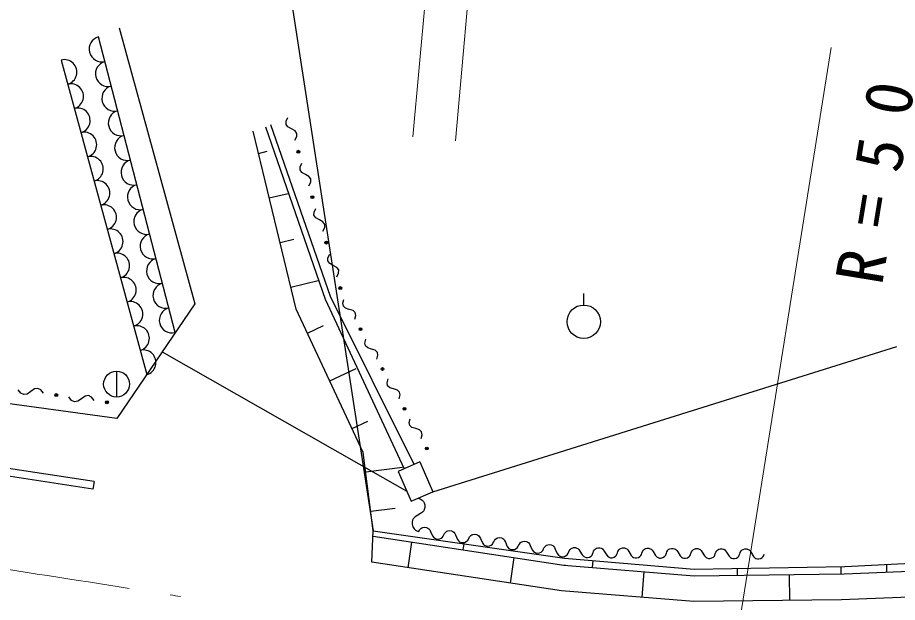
# Model space of a CAD drawing. Units: millimetres, scale not verified. Extents: x 40000 to 680000, y 20000 to 380000.
# Drawn here: x 235612 to 269601, y 261282 to 283856 of the extents above; entities that cross this region are included whole.
import ezdxf

# ---------------------------------------------------------------- set-up
doc = ezdxf.new("R2010")
doc.units = ezdxf.units.MM
doc.header["$LTSCALE"] = 1000
for name, color, linetype, lineweight in [('M-BGD', 7, 'Continuous', 25), ('M-BMK', 2, 'Continuous', 13), ('M-STR-HTXT', 7, 'Continuous', 13), ('M-STR-STR3', 7, 'Continuous', 25), ('M-STR-STRC', 7, 'Continuous', 25)]:
    doc.layers.add(name, color=color, linetype=linetype, lineweight=lineweight)
doc.styles.add('ＭＳ ゴシック', font='')
doc.styles.get('ＭＳ ゴシック').set_extended_font_data('MS Gothic')

msp = doc.modelspace()

# ---------------------------------------------------------------- linework, layer by layer
at = {"layer": 'M-BGD'}
for p, q in [((239537, 283458), (242453, 272809)), ((245983, 279734), (245984, 279855)), ((246052, 279635), (245983, 279734)), ((245984, 279855), (246056, 279997)), ((246377, 272597), (244708, 279474)), ((245186, 279643), (247500, 272989)), ((247696, 273089), (245394, 279719)), ((246191, 279558), (246052, 279635)), ((246330, 279481), (246191, 279558)), ((246398, 279382), (246330, 279481)), ((246325, 279119), (246397, 279261)), ((246397, 279261), (246398, 279382)), ((244917, 278614), (245251, 278695)), ((246522, 277979), (246524, 278100)), ((246524, 278100), (246595, 278242)), ((246591, 277880), (246522, 277979)), ((246730, 277803), (246591, 277880)), ((246869, 277725), (246730, 277803)), ((246938, 277627), (246869, 277725)), ((246865, 277364), (246937, 277506)), ((246937, 277506), (246938, 277627)), ((245334, 276895), (246059, 277071)), ((247062, 276224), (247063, 276344)), ((247063, 276344), (247135, 276486)), ((247131, 276125), (247062, 276224)), ((247270, 276048), (247131, 276125)), ((247409, 275970), (247270, 276048)), ((247404, 275609), (247476, 275751)), ((247477, 275871), (247409, 275970)), ((247476, 275751), (247477, 275871)), ((245751, 275176), (246287, 275306)), ((247603, 274589), (247674, 274731)), ((247601, 274469), (247603, 274589)), ((247670, 274370), (247601, 274469)), ((247809, 274293), (247670, 274370)), ((247948, 274215), (247809, 274293)), ((247944, 273854), (248015, 273996)), ((248017, 274116), (247948, 274215)), ((248015, 273996), (248017, 274116)), ((246168, 273457), (247229, 273714)), ((247500, 272989), (250540, 266435)), ((250937, 266610), (247696, 273089)), ((248175, 272829), (248214, 272976)), ((257485, 272762), (257485, 273204)), ((242453, 272809), (239448, 268375)), ((248966, 267073), (246377, 272597)), ((248198, 272716), (248175, 272829)), ((248282, 272637), (248198, 272716)), ((248427, 272593), (248282, 272637)), ((248573, 272548), (248427, 272593)), ((248657, 272469), (248573, 272548)), ((248641, 272209), (248679, 272356)), ((248679, 272356), (248657, 272469)), ((246808, 271676), (247425, 271965)), ((249029, 271295), (249068, 271442)), ((249052, 271182), (249029, 271295)), ((241197, 270956), (250647, 265580)), ((249136, 271103), (249052, 271182)), ((249282, 271058), (249136, 271103)), ((249427, 271014), (249282, 271058)), ((249511, 270935), (249427, 271014)), ((249534, 270822), (249511, 270935)), ((251657, 265553), (269579, 271163)), ((239448, 268375), (221843, 270790)), ((249495, 270675), (249534, 270822)), ((247672, 269835), (248696, 270315)), ((239436, 270210), (239436, 269210)), ((249884, 269760), (249923, 269908)), ((236391, 269545), (236263, 269523)), ((236508, 269488), (236391, 269545)), ((249907, 269647), (249884, 269760)), ((249991, 269569), (249907, 269647)), ((250136, 269524), (249991, 269569)), ((235740, 269358), (235634, 269492)), ((235857, 269301), (235740, 269358)), ((235985, 269323), (235857, 269301)), ((236124, 269423), (235985, 269323)), ((236263, 269523), (236124, 269423)), ((236614, 269353), (236508, 269488)), ((237699, 269080), (237593, 269214)), ((238222, 269245), (238082, 269145)), ((238350, 269267), (238222, 269245)), ((238466, 269210), (238350, 269267)), ((238572, 269076), (238466, 269210)), ((250282, 269479), (250136, 269524)), ((250366, 269401), (250282, 269479)), ((250350, 269140), (250388, 269288)), ((250388, 269288), (250366, 269401)), ((237815, 269023), (237699, 269080)), ((237943, 269045), (237815, 269023)), ((238082, 269145), (237943, 269045)), ((248535, 267993), (249148, 268281)), ((250738, 268226), (250777, 268373)), ((250761, 268113), (250738, 268226)), ((250845, 268034), (250761, 268113)), ((250991, 267990), (250845, 268034)), ((251136, 267945), (250991, 267990)), ((251220, 267866), (251136, 267945)), ((251243, 267753), (251220, 267866)), ((251204, 267606), (251243, 267753)), ((249351, 264049), (248966, 267073)), ((249063, 266317), (250479, 266497)), ((251149, 266704), (250313, 266335)), ((251149, 266704), (251657, 265553)), ((250313, 266335), (250821, 265184)), ((250821, 265184), (251657, 265553)), ((251085, 265300), (251162, 265276)), ((251162, 265276), (251240, 265227)), ((251240, 265227), (251292, 265177)), ((251292, 265177), (251319, 265127)), ((251319, 265127), (251346, 265051)), ((249255, 264805), (250203, 264925)), ((251300, 264820), (251250, 264767)), ((251324, 264871), (251300, 264820)), ((251348, 264948), (251324, 264871)), ((251346, 265051), (251348, 264948)), ((250874, 264453), (250850, 264375)), ((250898, 264504), (250874, 264453)), ((250973, 264583), (250898, 264504)), ((251174, 264715), (250973, 264583)), ((251250, 264767), (251174, 264715)), ((250850, 264375), (250851, 264299)), ((250851, 264299), (250879, 264197)), ((250879, 264197), (250932, 264122)), ((250932, 264122), (250984, 264072)), ((251140, 264079), (251187, 264131)), ((251187, 264131), (251231, 264164)), ((251231, 264164), (251272, 264178)), ((251272, 264178), (251333, 264189)), ((251333, 264189), (251410, 264178)), ((251410, 264178), (251465, 264151)), ((251465, 264151), (251501, 264126)), ((251501, 264126), (251534, 264082)), ((249296, 262833), (249351, 264049)), ((249342, 263838), (256720, 262724)), ((249351, 264049), (256745, 262993)), ((250984, 264072), (251036, 264047)), ((251036, 264047), (251113, 264024)), ((251113, 264024), (251140, 264079)), ((251534, 264082), (251565, 264019)), ((251565, 264019), (251639, 263851)), ((251639, 263851), (251689, 263785)), ((251689, 263785), (251725, 263761)), ((251725, 263761), (251780, 263733)), ((251918, 263733), (251981, 263764)), ((251981, 263764), (252025, 263797)), ((252025, 263797), (252049, 263833)), ((252049, 263833), (252077, 263888)), ((252077, 263888), (252104, 263943)), ((252104, 263943), (252151, 263996)), ((252151, 263996), (252195, 264029)), ((252195, 264029), (252236, 264043)), ((252236, 264043), (252297, 264054)), ((252297, 264054), (252374, 264043)), ((252374, 264043), (252429, 264015)), ((252429, 264015), (252465, 263991)), ((252465, 263991), (252498, 263947)), ((252498, 263947), (252528, 263884)), ((252528, 263884), (252603, 263716)), ((253041, 263752), (253068, 263808)), ((253068, 263808), (253115, 263860)), ((253115, 263860), (253159, 263893)), ((253159, 263893), (253200, 263907)), ((253200, 263907), (253261, 263918)), ((253261, 263918), (253338, 263907)), ((253338, 263907), (253393, 263880)), ((253393, 263880), (253429, 263855)), ((253429, 263855), (253462, 263811)), ((253462, 263811), (253492, 263748)), ((254123, 263758), (254164, 263771)), ((254164, 263771), (254225, 263783)), ((254225, 263783), (254302, 263772)), ((254302, 263772), (254357, 263744)), ((250697, 262622), (250846, 263611)), ((251780, 263733), (251838, 263725)), ((251838, 263725), (251918, 263733)), ((252603, 263716), (252653, 263650)), ((252653, 263650), (252689, 263625)), ((252689, 263625), (252744, 263598)), ((252744, 263598), (252802, 263589)), ((252802, 263589), (252882, 263598)), ((252823, 263312), (252859, 263548)), ((252882, 263598), (252945, 263628)), ((252945, 263628), (252989, 263661)), ((252989, 263661), (253014, 263697)), ((253014, 263697), (253041, 263752)), ((253492, 263748), (253567, 263580)), ((253567, 263580), (253617, 263514)), ((253617, 263514), (253653, 263489)), ((253653, 263489), (253708, 263462)), ((253708, 263462), (253766, 263454)), ((253766, 263454), (253845, 263462)), ((253845, 263462), (253909, 263493)), ((253909, 263493), (253953, 263526)), ((253953, 263526), (253977, 263562)), ((253977, 263562), (254005, 263617)), ((254005, 263617), (254032, 263672)), ((254032, 263672), (254079, 263724)), ((254079, 263724), (254123, 263758)), ((254357, 263744), (254393, 263720)), ((254393, 263720), (254426, 263676)), ((254426, 263676), (254456, 263612)), ((254456, 263612), (254531, 263445)), ((254531, 263445), (254581, 263379)), ((254917, 263390), (254941, 263426)), ((254941, 263426), (254969, 263481)), ((254969, 263481), (254996, 263536)), ((254996, 263536), (255043, 263589)), ((255043, 263589), (255087, 263622)), ((255087, 263622), (255128, 263636)), ((255128, 263636), (255189, 263647)), ((255189, 263647), (255266, 263636)), ((255266, 263636), (255321, 263609)), ((255321, 263609), (255357, 263584)), ((255357, 263584), (255390, 263540)), ((255390, 263540), (255420, 263477)), ((255420, 263477), (255495, 263309)), ((255960, 263401), (256007, 263453)), ((256007, 263453), (256051, 263486)), ((256051, 263486), (256092, 263500)), ((256092, 263500), (256153, 263511)), ((256153, 263511), (256230, 263501)), ((256230, 263501), (256285, 263473)), ((256285, 263473), (256321, 263449)), ((256321, 263449), (256354, 263405)), ((254581, 263379), (254617, 263354)), ((254617, 263354), (254672, 263327)), ((254672, 263327), (254730, 263318)), ((254730, 263318), (254809, 263327)), ((254809, 263327), (254873, 263357)), ((254873, 263357), (254917, 263390)), ((255495, 263309), (255545, 263243)), ((255545, 263243), (255581, 263218)), ((255581, 263218), (255636, 263191)), ((255636, 263191), (255694, 263183)), ((255694, 263183), (255773, 263191)), ((255773, 263191), (255837, 263222)), ((255837, 263222), (255881, 263255)), ((255881, 263255), (255905, 263291)), ((255905, 263291), (255933, 263346)), ((255933, 263346), (255960, 263401)), ((256354, 263405), (256384, 263341)), ((256384, 263341), (256459, 263173)), ((256459, 263173), (256509, 263108)), ((256509, 263108), (256545, 263083)), ((256545, 263083), (256600, 263055)), ((256737, 263056), (256801, 263086)), ((256801, 263086), (256845, 263119)), ((256845, 263119), (256869, 263155)), ((256869, 263155), (256897, 263210)), ((256897, 263210), (256916, 263267)), ((256916, 263267), (256954, 263323)), ((256954, 263323), (256992, 263361)), ((256992, 263361), (257030, 263379)), ((257030, 263379), (257087, 263398)), ((257087, 263398), (257163, 263397)), ((257163, 263397), (257219, 263378)), ((257219, 263378), (257257, 263359)), ((257257, 263359), (257295, 263320)), ((257295, 263320), (257332, 263263)), ((257332, 263263), (257425, 263112)), ((257425, 263112), (257481, 263054)), ((257765, 263071), (257803, 263108)), ((257803, 263108), (257822, 263146)), ((257822, 263146), (257842, 263203)), ((257842, 263203), (257861, 263259)), ((257861, 263259), (257899, 263316)), ((257899, 263316), (257938, 263353)), ((257938, 263353), (257976, 263372)), ((257976, 263372), (258032, 263390)), ((258032, 263390), (258108, 263390)), ((258108, 263390), (258165, 263370)), ((258165, 263370), (258202, 263351)), ((258202, 263351), (258240, 263313)), ((258240, 263313), (258277, 263256)), ((258277, 263256), (258370, 263104)), ((258370, 263104), (258427, 263047)), ((258710, 263063), (258748, 263101)), ((258748, 263101), (258768, 263139)), ((258768, 263139), (258787, 263195)), ((258787, 263195), (258806, 263252)), ((258806, 263252), (258845, 263308)), ((258845, 263308), (258883, 263346)), ((258883, 263346), (258921, 263364)), ((258921, 263364), (258977, 263383)), ((258977, 263383), (259053, 263382)), ((259053, 263382), (259110, 263363)), ((259110, 263363), (259147, 263344)), ((259147, 263344), (259185, 263305)), ((259185, 263305), (259222, 263248)), ((259222, 263248), (259315, 263096)), ((259315, 263096), (259372, 263039)), ((259655, 263056), (259694, 263093)), ((259694, 263093), (259713, 263131)), ((259713, 263131), (259732, 263188)), ((259732, 263188), (259751, 263244)), ((259751, 263244), (259790, 263301)), ((259790, 263301), (259828, 263338)), ((259828, 263338), (259866, 263357)), ((259866, 263357), (259923, 263375)), ((259923, 263375), (259998, 263375)), ((259998, 263375), (260055, 263355)), ((260055, 263355), (260092, 263336)), ((260092, 263336), (260130, 263298)), ((260130, 263298), (260167, 263241)), ((260167, 263241), (260261, 263089)), ((260261, 263089), (260317, 263032)), ((260600, 263048), (260639, 263086)), ((260639, 263086), (260658, 263124)), ((260658, 263124), (260677, 263180)), ((260677, 263180), (260697, 263237)), ((260697, 263237), (260735, 263293)), ((260735, 263293), (260773, 263331)), ((260773, 263331), (260811, 263349)), ((260811, 263349), (260868, 263368)), ((260868, 263368), (260943, 263367)), ((260943, 263367), (261000, 263348)), ((261000, 263348), (261038, 263328)), ((261038, 263328), (261075, 263290)), ((261075, 263290), (261112, 263233)), ((261112, 263233), (261206, 263081)), ((261206, 263081), (261262, 263024)), ((261584, 263078), (261603, 263116)), ((261603, 263116), (261622, 263173)), ((261622, 263173), (261642, 263229)), ((261642, 263229), (261680, 263286)), ((261680, 263286), (261718, 263323)), ((261718, 263323), (261756, 263342)), ((261756, 263342), (261813, 263360)), ((261813, 263360), (261888, 263359)), ((261888, 263359), (261945, 263340)), ((261945, 263340), (261983, 263321)), ((261983, 263321), (262020, 263283)), ((262020, 263283), (262058, 263226)), ((262058, 263226), (262151, 263074)), ((262529, 263071), (262548, 263109)), ((262548, 263109), (262567, 263165)), ((262567, 263165), (262587, 263222)), ((262587, 263222), (262625, 263278)), ((262625, 263278), (262663, 263316)), ((262663, 263316), (262701, 263334)), ((262701, 263334), (262758, 263353)), ((262758, 263353), (262834, 263352)), ((262834, 263352), (262890, 263333)), ((262890, 263333), (262928, 263313)), ((262928, 263313), (262965, 263275)), ((262965, 263275), (263003, 263218)), ((263003, 263218), (263096, 263066)), ((263474, 263063), (263493, 263101)), ((263493, 263101), (263513, 263158)), ((263513, 263158), (263532, 263214)), ((263532, 263214), (263570, 263270)), ((263570, 263270), (263608, 263308)), ((263608, 263308), (263646, 263327)), ((263646, 263327), (263703, 263345)), ((263703, 263345), (263779, 263344)), ((263779, 263344), (263835, 263325)), ((263835, 263325), (263873, 263306)), ((263873, 263306), (263910, 263268)), ((263910, 263268), (263948, 263211)), ((263948, 263211), (264041, 263059)), ((264419, 263056), (264438, 263093)), ((264438, 263093), (264458, 263150)), ((256629, 261727), (249296, 262833)), ((254652, 262025), (254801, 263014)), ((256600, 263055), (256658, 263047)), ((256658, 263047), (256737, 263056)), ((256745, 262993), (261751, 262563)), ((257481, 263054), (257519, 263035)), ((257519, 263035), (257576, 263016)), ((257576, 263016), (257632, 263015)), ((257632, 263015), (257708, 263034)), ((257708, 263034), (257765, 263071)), ((257827, 262632), (257848, 262898)), ((258427, 263047), (258464, 263028)), ((258464, 263028), (258521, 263008)), ((258521, 263008), (258577, 263008)), ((258577, 263008), (258653, 263026)), ((258653, 263026), (258710, 263063)), ((259372, 263039), (259409, 263020)), ((259409, 263020), (259466, 263001)), ((259466, 263001), (259523, 263000)), ((259523, 263000), (259598, 263019)), ((259598, 263019), (259655, 263056)), ((260317, 263032), (260354, 263013)), ((260354, 263013), (260411, 262993)), ((260411, 262993), (260468, 262993)), ((260468, 262993), (260543, 263011)), ((260543, 263011), (260600, 263048)), ((261262, 263024), (261300, 263005)), ((261300, 263005), (261356, 262986)), ((261356, 262986), (261413, 262985)), ((261413, 262985), (261489, 263004)), ((261489, 263004), (261546, 263041)), ((261546, 263041), (261584, 263078)), ((262151, 263074), (262207, 263017)), ((262207, 263017), (262245, 262998)), ((262245, 262998), (262301, 262978)), ((262301, 262978), (262358, 262978)), ((262358, 262978), (262434, 262996)), ((262434, 262996), (262491, 263033)), ((262491, 263033), (262529, 263071)), ((263096, 263066), (263152, 263009)), ((263152, 263009), (263190, 262990)), ((263190, 262990), (263246, 262971)), ((263246, 262971), (263303, 262970)), ((263303, 262970), (263379, 262988)), ((263379, 262988), (263436, 263026)), ((263436, 263026), (263474, 263063)), ((264041, 263059), (264097, 263002)), ((264097, 263002), (264135, 262982)), ((264135, 262982), (264192, 262963)), ((264192, 262963), (264248, 262963)), ((264248, 262963), (264324, 262981)), ((264324, 262981), (264381, 263018)), ((264381, 263018), (264419, 263056)), ((267570, 262670), (273125, 262956)), ((269199, 262452), (269187, 262753)), ((256711, 262724), (256720, 262723)), ((256720, 262724), (256779, 262716)), ((256720, 262723), (261747, 262313)), ((259739, 261473), (259820, 262470)), ((261751, 262563), (267570, 262670)), ((263429, 262332), (263425, 262594)), ((267428, 262381), (267425, 262667)), ((267541, 262386), (273153, 262610)), ((261747, 262311), (267541, 262382)), ((265441, 261356), (265429, 262356)), ((261732, 261311), (256629, 261727)), ((267441, 261381), (261732, 261311)), ((273235, 261612), (267441, 261381))]:
    msp.add_line(p, q, dxfattribs=at)
for centre, radius in [((246460, 278680), 55.1), ((246460, 278680), 36.7), ((246460, 278680), 18.4), ((246460, 278680), 1.8), ((247000, 276925), 55.1), ((247000, 276925), 36.7), ((247000, 276925), 18.4), ((247000, 276925), 1.8), ((247539, 275170), 55.1), ((247539, 275170), 36.7), ((247539, 275170), 18.4), ((247539, 275170), 1.8), ((248079, 273415), 55.1), ((248079, 273415), 36.7), ((248079, 273415), 18.4), ((248079, 273415), 1.8), ((257485, 272116), 646), ((248854, 271825), 52.7), ((248854, 271825), 35.1), ((248854, 271825), 17.6), ((248854, 271825), 1.8), ((249709, 270291), 52.7), ((249709, 270291), 35.1), ((249709, 270291), 17.6), ((249709, 270291), 1.8), ((239436, 269710), 500), ((237103, 269284), 59.3), ((237103, 269284), 39.6), ((237103, 269284), 19.8), ((237103, 269284), 2), ((239062, 269006), 59.3), ((239062, 269006), 39.6), ((239062, 269006), 19.8), ((239062, 269006), 2), ((250563, 268757), 52.7), ((250563, 268757), 35.1), ((250563, 268757), 17.6), ((250563, 268757), 1.8), ((251418, 267223), 52.7), ((251418, 267223), 35.1), ((251418, 267223), 17.6), ((251418, 267223), 1.8)]:
    msp.add_circle(centre, radius, dxfattribs=at)
at = {"layer": 'M-BMK'}
for start, end in [(81.01481, 81.3815), (80.90021, 80.92313)]:
    msp.add_arc((83749, -725907), 1000000, start, end, dxfattribs=at)
at = {"layer": 'M-STR-HTXT'}
for p, q in [((250886, 279252), (252056, 292247)), ((252525, 279105), (253087, 285349)), ((263075, 257882), (267045, 282705))]:
    msp.add_line(p, q, dxfattribs=at)
at = {"layer": 'M-STR-STR3'}
for p, q in [((241701, 271699), (238743, 283116)), ((237293, 282218), (240600, 270075)), ((238518, 265648), (226273, 267535)), ((238564, 265944), (226318, 267831)), ((238564, 265944), (238518, 265648))]:
    msp.add_line(p, q, dxfattribs=at)
for centre, radius, start, end in [((238866, 282640), 491, 104.5225, 284.5225), ((237420, 281751), 484, 285.2366, 105.2367), ((239113, 281688), 491, 104.5225, 284.5225), ((237675, 280817), 484, 285.2366, 105.2367), ((239359, 280737), 491, 104.5225, 284.5225), ((237929, 279883), 484, 285.2366, 105.2367), ((239606, 279786), 491, 104.5225, 284.5225), ((238184, 278949), 484, 285.2366, 105.2367), ((239852, 278834), 491, 104.5225, 284.5225), ((238438, 278015), 484, 285.2366, 105.2367), ((240099, 277883), 492, 104.5225, 284.5225), ((238692, 277081), 484, 285.2366, 105.2367), ((240345, 276931), 491, 104.5225, 284.5225), ((238947, 276147), 484, 285.2366, 105.2367), ((240592, 275980), 491, 104.5225, 284.5225), ((239201, 275213), 484, 285.2366, 105.2367), ((240838, 275029), 491, 104.5225, 284.5225), ((239456, 274279), 484, 285.2366, 105.2367), ((241084, 274077), 491, 104.5225, 284.5225), ((239710, 273345), 484, 285.2366, 105.2367), ((241331, 273126), 491, 104.5225, 284.5225), ((239964, 272411), 484, 285.2366, 105.2367), ((241577, 272174), 491, 104.5225, 284.5225), ((240219, 271476), 484, 285.2366, 105.2367), ((240473, 270542), 484, 285.2366, 105.2367)]:
    msp.add_arc(centre, radius, start, end, dxfattribs=at)
at = {"layer": 'M-STR-STRC'}
msp.add_line((245745, 287398), (249351, 264049), dxfattribs=at)

# ---------------------------------------------------------------- texts
at = {"layer": 'M-STR-HTXT', "insert": (269034, 273476), "char_height": 1833, "attachment_point": 7, "rotation": 80.7, "style": 'ＭＳ ゴシック'}
msp.add_mtext('\\T1.76;R=50', dxfattribs=at)

doc.saveas('drawing.dxf')
